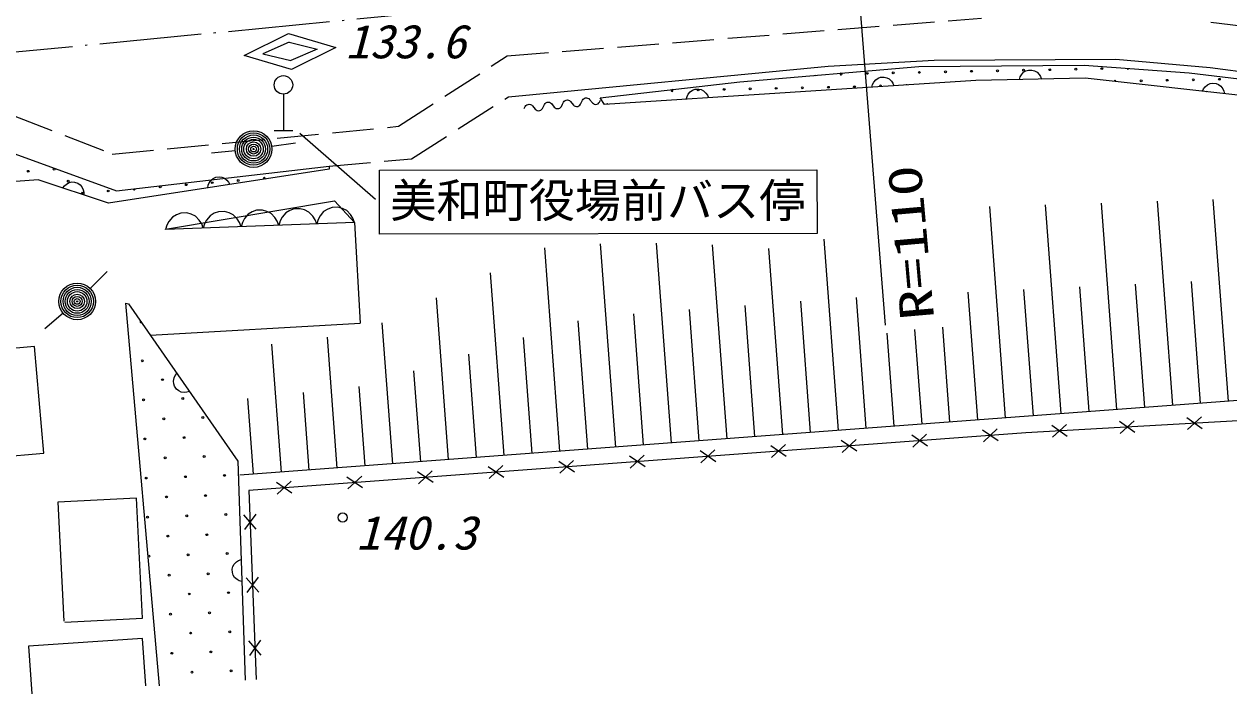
# Model space of a CAD drawing. Units: millimetres, scale not verified. Extents: x 40000 to 680000, y 20000 to 380000.
# Drawn here: x 479996 to 545348, y 269886 to 306215 of the extents above; entities that cross this region are included whole.
import ezdxf
from ezdxf.enums import TextEntityAlignment as Align

# ---------------------------------------------------------------- set-up
doc = ezdxf.new("R2010")
doc.units = ezdxf.units.MM
doc.header["$LTSCALE"] = 1000
doc.linetypes.add('USER1', pattern=[3, 2.25, -0.75])
doc.linetypes.add('USER3', pattern=[7.000001, 5.508197, -0.688525, 0.114754, -0.688525])
for name, color, linetype, lineweight in [('S-BGD', 1, 'Continuous', 13), ('S-BGD-HTXT', 6, 'Continuous', 13), ('S-BMK', 3, 'USER3', 13)]:
    doc.layers.add(name, color=color, linetype=linetype, lineweight=lineweight)
doc.styles.add('ＭＳ ゴシック', font='')
doc.styles.get('ＭＳ ゴシック').set_extended_font_data('MS Gothic')

msp = doc.modelspace()

# ---------------------------------------------------------------- linework, layer by layer
at = {"layer": 'S-BGD', "linetype": 'USER1'}
for p, q in [((506200, 304491), (531920, 306539)), ((544376, 306311), (551232, 305483)), ((500303, 300671), (506200, 304491)), ((501007, 298913), (506269, 302273)), ((479408, 301249), (484773, 299168)), ((484773, 299168), (500303, 300671)), ((496542, 298506), (501007, 298913))]:
    msp.add_line(p, q, dxfattribs=at)
at = {"layer": 'S-BGD'}
for p, q in [((491932, 304513), (494337, 305703)), ((494379, 305228), (492944, 304602)), ((494337, 305703), (496913, 304950)), ((494379, 305228), (495895, 304858)), ((492944, 304602), (494466, 304234)), ((495895, 304858), (494466, 304234)), ((496913, 304950), (494507, 303760)), ((494507, 303760), (491932, 304513)), ((506269, 302273), (523612, 303940)), ((518812, 303091), (528530, 303914)), ((523612, 303940), (529353, 304254)), ((528530, 303914), (537492, 303980)), ((529353, 304254), (539213, 304315)), ((537492, 303980), (543195, 303577)), ((539213, 304315), (544323, 303854)), ((526191, 303198), (526319, 303279)), ((526319, 303279), (526457, 303330)), ((526457, 303330), (526642, 303341)), ((526642, 303341), (526786, 303309)), ((526786, 303309), (526922, 303245)), ((526922, 303245), (527047, 303121)), ((537551, 303281), (531615, 303160)), ((533983, 303208), (534028, 303347)), ((534028, 303347), (534098, 303466)), ((534098, 303466), (534209, 303600)), ((534209, 303600), (534340, 303675)), ((534340, 303675), (534480, 303720)), ((534480, 303720), (534666, 303724)), ((534666, 303724), (534808, 303684)), ((534808, 303684), (534941, 303615)), ((534941, 303615), (535061, 303486)), ((535061, 303486), (535135, 303370)), ((535135, 303370), (535183, 303233)), ((551461, 301722), (537551, 303281)), ((543195, 303577), (547037, 303115)), ((544323, 303854), (550304, 303085)), ((511248, 302211), (518812, 303091)), ((531615, 303160), (511481, 301862)), ((516124, 302549), (516252, 302630)), ((516252, 302630), (516390, 302681)), ((516390, 302681), (516575, 302693)), ((516575, 302693), (516719, 302660)), ((516719, 302660), (516855, 302596)), ((516855, 302596), (516980, 302472)), ((525983, 302797), (526022, 302938)), ((526022, 302938), (526086, 303059)), ((526086, 303059), (526191, 303198)), ((527047, 303121), (527127, 303009)), ((527127, 303009), (527180, 302874)), ((543910, 302569), (543973, 302701)), ((543973, 302701), (544057, 302809)), ((544057, 302809), (544185, 302927)), ((544185, 302927), (544324, 302984)), ((544324, 302984), (544469, 303010)), ((544469, 303010), (544654, 302989)), ((544654, 302989), (544789, 302932)), ((544789, 302932), (544913, 302846)), ((544913, 302846), (545014, 302701)), ((545014, 302701), (545073, 302577)), ((494063, 302415), (494065, 300442)), ((508253, 301910), (508303, 301952)), ((508303, 301952), (508368, 301978)), ((508368, 301978), (508433, 301985)), ((508433, 301985), (508494, 301974)), ((508494, 301974), (508555, 301947)), ((508555, 301947), (508604, 301902)), ((509197, 301864), (509250, 301975)), ((509250, 301975), (509286, 302026)), ((509286, 302026), (509337, 302068)), ((509337, 302068), (509402, 302094)), ((509402, 302094), (509466, 302101)), ((509466, 302101), (509528, 302090)), ((509528, 302090), (509589, 302062)), ((509589, 302062), (509638, 302018)), ((509638, 302018), (509790, 301826)), ((510178, 301869), (510231, 301980)), ((510231, 301980), (510284, 302091)), ((510284, 302091), (510320, 302142)), ((510320, 302142), (510371, 302184)), ((510371, 302184), (510436, 302210)), ((510436, 302210), (510500, 302217)), ((510500, 302217), (510562, 302205)), ((510562, 302205), (510622, 302178)), ((510622, 302178), (510672, 302134)), ((510672, 302134), (510824, 301942)), ((510824, 301942), (510876, 301903)), ((511128, 301895), (511175, 301939)), ((511175, 301939), (511212, 301985)), ((511212, 301985), (511265, 302096)), ((511481, 301862), (511248, 302211)), ((515916, 302148), (515955, 302289)), ((515955, 302289), (516019, 302410)), ((516019, 302410), (516124, 302549)), ((516980, 302472), (517060, 302360)), ((517060, 302360), (517113, 302225)), ((545073, 302577), (545102, 302435)), ((507130, 301633), (507183, 301743)), ((507183, 301743), (507219, 301794)), ((507219, 301794), (507269, 301837)), ((507269, 301837), (507334, 301862)), ((507334, 301862), (507399, 301869)), ((507399, 301869), (507460, 301858)), ((507460, 301858), (507521, 301831)), ((507521, 301831), (507570, 301787)), ((507570, 301787), (507723, 301594)), ((507723, 301594), (507774, 301556)), ((507774, 301556), (507822, 301527)), ((507822, 301527), (507891, 301514)), ((507891, 301514), (507964, 301522)), ((507964, 301522), (508026, 301547)), ((508026, 301547), (508074, 301592)), ((508074, 301592), (508110, 301638)), ((508110, 301638), (508163, 301748)), ((508163, 301748), (508216, 301859)), ((508216, 301859), (508253, 301910)), ((508604, 301902), (508757, 301710)), ((508757, 301710), (508808, 301671)), ((508808, 301671), (508856, 301643)), ((508856, 301643), (508925, 301630)), ((508925, 301630), (508998, 301638)), ((508998, 301638), (509060, 301663)), ((509060, 301663), (509108, 301708)), ((509108, 301708), (509144, 301754)), ((509144, 301754), (509197, 301864)), ((509790, 301826), (509842, 301787)), ((509842, 301787), (509890, 301758)), ((509890, 301758), (509959, 301745)), ((509959, 301745), (510031, 301753)), ((510031, 301753), (510094, 301779)), ((510094, 301779), (510141, 301823)), ((510141, 301823), (510178, 301869)), ((510876, 301903), (510923, 301874)), ((510923, 301874), (510993, 301861)), ((510993, 301861), (511065, 301869)), ((511065, 301869), (511128, 301895)), ((493555, 300442), (494567, 300443)), ((494950, 300306), (499063, 296717)), ((479104, 299319), (485010, 297172)), ((491447, 299343), (490153, 299220)), ((493432, 299587), (494717, 299781)), ((496542, 298340), (484569, 296509)), ((485010, 297172), (496542, 298506)), ((496542, 298506), (496542, 298340)), ((499270, 298289), (523003, 298310)), ((499273, 294830), (499270, 298289)), ((523003, 298310), (523006, 294850)), ((480761, 297775), (450854, 295376)), ((484569, 296509), (480761, 297775)), ((482096, 297331), (482185, 297447)), ((482185, 297447), (482290, 297535)), ((482290, 297535), (482440, 297625)), ((482440, 297625), (482588, 297651)), ((482588, 297651), (482735, 297647)), ((482735, 297647), (482911, 297588)), ((482911, 297588), (483032, 297504)), ((483032, 297504), (483134, 297394)), ((483134, 297394), (483204, 297232)), ((489963, 297334), (489989, 297478)), ((489989, 297478), (490043, 297604)), ((490043, 297604), (490135, 297752)), ((490135, 297752), (490255, 297843)), ((490255, 297843), (490388, 297906)), ((490388, 297906), (490572, 297934)), ((490572, 297934), (490718, 297914)), ((490718, 297914), (490859, 297863)), ((490859, 297863), (490995, 297750)), ((490995, 297750), (491084, 297645)), ((491084, 297645), (491149, 297515)), ((483204, 297232), (483235, 297098)), ((483235, 297098), (483234, 296953)), ((487663, 295097), (496828, 296628)), ((490867, 296050), (490549, 296038)), ((491111, 295982), (490867, 296050)), ((492601, 296115), (492363, 296029)), ((492919, 296127), (492601, 296115)), ((493163, 296059), (492919, 296127)), ((493393, 295944), (493163, 296059)), ((494414, 296105), (494193, 295974)), ((494652, 296191), (494414, 296105)), ((494970, 296203), (494652, 296191)), ((495214, 296135), (494970, 296203)), ((495444, 296021), (495214, 296135)), ((496244, 296050), (496053, 295817)), ((496465, 296182), (496244, 296050)), ((496704, 296268), (496465, 296182)), ((497022, 296280), (496704, 296268)), ((496828, 296628), (497920, 295450)), ((497266, 296212), (497022, 296280)), ((497496, 296097), (497266, 296212)), ((497704, 295879), (497496, 296097)), ((533234, 284861), (532373, 296328)), ((536255, 285088), (535404, 296419)), ((539276, 285315), (538435, 296511)), ((542298, 285541), (541467, 296602)), ((545319, 285768), (544498, 296693)), ((497920, 295450), (487663, 295068)), ((487847, 295511), (487737, 295307)), ((488039, 295745), (487847, 295511)), ((488260, 295876), (488039, 295745)), ((488498, 295962), (488260, 295876)), ((488816, 295974), (488498, 295962)), ((489060, 295906), (488816, 295974)), ((489290, 295791), (489060, 295906)), ((489499, 295573), (489290, 295791)), ((489629, 295378), (489499, 295573)), ((489899, 295588), (489788, 295383)), ((490090, 295821), (489899, 295588)), ((490311, 295953), (490090, 295821)), ((490549, 296038), (490311, 295953)), ((491342, 295868), (491111, 295982)), ((491550, 295649), (491342, 295868)), ((491681, 295454), (491550, 295649)), ((491766, 295221), (491681, 295454)), ((491840, 295460), (491766, 295221)), ((491950, 295664), (491840, 295460)), ((492142, 295897), (491950, 295664)), ((492363, 296029), (492142, 295897)), ((493601, 295726), (493393, 295944)), ((493732, 295531), (493601, 295726)), ((493818, 295297), (493732, 295531)), ((493891, 295536), (493818, 295297)), ((494001, 295741), (493891, 295536)), ((494193, 295974), (494001, 295741)), ((495653, 295802), (495444, 296021)), ((495783, 295607), (495653, 295802)), ((495869, 295374), (495783, 295607)), ((495942, 295613), (495869, 295374)), ((496053, 295817), (495942, 295613)), ((497835, 295683), (497704, 295879)), ((497920, 295450), (497835, 295683)), ((497920, 295450), (498233, 289998)), ((487737, 295307), (487663, 295068)), ((487663, 295068), (487663, 295097)), ((489715, 295145), (489629, 295378)), ((489788, 295383), (489715, 295145)), ((523006, 294850), (499273, 294830)), ((512085, 283272), (511256, 294302)), ((515106, 283499), (514292, 294340)), ((518127, 283726), (517338, 294238)), ((524170, 284180), (523392, 294543)), ((509064, 283045), (508236, 294071)), ((521149, 283953), (520391, 294042)), ((483582, 291883), (484500, 292803)), ((506042, 282818), (505299, 292715)), ((543808, 285655), (543313, 292250)), ((531723, 284747), (531203, 291668)), ((534744, 284974), (534231, 291814)), ((537766, 285201), (537258, 291959)), ((540787, 285428), (540285, 292105)), ((487336, 270330), (485506, 291082)), ((485506, 291082), (485665, 291043)), ((485665, 291043), (491588, 282512)), ((503021, 282591), (502362, 291360)), ((519638, 283840), (519103, 290959)), ((522659, 284066), (522125, 291185)), ((525681, 284293), (525149, 291377)), ((482110, 290531), (481115, 289694)), ((513596, 283386), (513061, 290507)), ((516617, 283613), (516082, 290733)), ((486851, 289335), (498233, 289998)), ((500000, 282365), (499426, 290005)), ((510574, 283159), (510052, 290112)), ((528702, 284520), (528316, 289657)), ((530212, 284634), (529826, 289778)), ((496979, 282138), (496446, 289233)), ((507553, 282932), (507082, 289209)), ((527191, 284407), (526812, 289452)), ((480567, 288726), (464250, 287325)), ((481064, 282940), (480567, 288726)), ((493957, 281911), (493436, 288851)), ((504532, 282705), (504111, 288305)), ((488100, 286857), (488142, 287029)), ((488142, 287029), (488197, 287154)), ((488197, 287154), (488285, 287270)), ((501510, 282478), (501141, 287401)), ((488116, 286708), (488100, 286857)), ((488162, 286568), (488116, 286708)), ((488268, 286415), (488162, 286568)), ((488383, 286323), (488268, 286415)), ((488518, 286256), (488383, 286323)), ((488691, 286238), (488518, 286256)), ((488828, 286245), (488691, 286238)), ((488969, 286284), (488828, 286245)), ((556649, 286619), (491691, 281741)), ((498489, 282251), (498166, 286555)), ((492447, 281797), (492137, 285915)), ((495468, 282024), (495152, 286235)), ((556318, 285294), (534324, 284049)), ((536575, 283853), (535740, 284451)), ((535776, 283808), (536538, 284496)), ((540240, 284061), (539405, 284659)), ((539442, 284016), (540204, 284704)), ((543906, 284268), (543071, 284866)), ((543107, 284223), (543869, 284911)), ((534324, 284049), (492187, 280925)), ((525170, 283047), (524325, 283630)), ((524373, 282988), (525123, 283689)), ((529001, 283331), (528156, 283914)), ((528203, 283272), (528953, 283973)), ((532832, 283615), (531986, 284198)), ((532034, 283556), (532784, 284257)), ((517509, 282479), (516663, 283062)), ((516711, 282420), (517461, 283121)), ((521340, 282763), (520494, 283346)), ((520542, 282704), (521292, 283405)), ((464795, 281544), (481064, 282940)), ((491588, 282512), (491991, 270635)), ((509847, 281911), (509002, 282494)), ((509050, 281852), (509800, 282553)), ((513678, 282195), (512833, 282778)), ((512880, 282136), (513631, 282837)), ((497558, 281000), (498308, 281701)), ((502186, 281343), (501341, 281926)), ((501388, 281284), (502138, 281985)), ((506017, 281627), (505171, 282210)), ((505219, 281568), (505969, 282269)), ((494525, 280775), (493679, 281358)), ((493727, 280716), (494477, 281418)), ((498355, 281059), (497510, 281642)), ((486092, 280509), (481825, 280294)), ((486420, 273990), (486092, 280509)), ((492187, 280925), (492587, 270674)), ((481825, 280294), (482150, 273831)), ((492591, 278829), (491916, 279603)), ((492559, 279629), (491947, 278804)), ((491518, 277047), (491633, 277123)), ((491633, 277123), (491769, 277173)), ((491286, 276649), (491323, 276792)), ((491292, 276463), (491286, 276649)), ((491339, 276324), (491292, 276463)), ((491323, 276792), (491390, 276926)), ((491390, 276926), (491518, 277047)), ((491415, 276194), (491339, 276324)), ((491551, 276085), (491415, 276194)), ((491670, 276017), (491551, 276085)), ((491810, 275974), (491670, 276017)), ((492724, 275412), (492049, 276186)), ((492693, 276212), (492080, 275387)), ((482203, 273778), (486420, 273990)), ((486412, 272899), (480235, 272468)), ((486592, 270318), (486412, 272899)), ((492857, 271995), (492183, 272769)), ((492826, 272795), (492214, 271970)), ((480235, 272468), (480415, 269886))]:
    msp.add_line(p, q, dxfattribs=at)
for centre, radius in [((494063, 302917), 502), ((525729, 303540), 49.8), ((527143, 303569), 49.8), ((528557, 303597), 49.8), ((529971, 303626), 49.8), ((531385, 303655), 49.8), ((532799, 303684), 49.8), ((534213, 303713), 49.8), ((535627, 303742), 49.8), ((537041, 303771), 49.8), ((538455, 303800), 49.8), ((543418, 303194), 49.8), ((544832, 303223), 49.8), ((516553, 302644), 49.8), ((517967, 302673), 49.8), ((519381, 302702), 49.8), ((520795, 302731), 49.8), ((522209, 302760), 49.8), ((523623, 302789), 49.8), ((525037, 302818), 49.8), ((540590, 303137), 49.8), ((542004, 303166), 49.8), ((492443, 299438), 995), ((492443, 299438), 880), ((492443, 299438), 765), ((492443, 299438), 645), ((492443, 299438), 530), ((492443, 299438), 390), ((492443, 299438), 270), ((492443, 299438), 155), ((492443, 299438), 30), ((480222, 298233), 49.8), ((481632, 298346), 49.8), ((482393, 297698), 49.8), ((487384, 297389), 49.8), ((488793, 297502), 49.8), ((490203, 297615), 49.8), ((491613, 297728), 49.8), ((483155, 297050), 49.8), ((484564, 297163), 49.8), ((482875, 291175), 995), ((482875, 291175), 880), ((482875, 291175), 765), ((482875, 291175), 645), ((482875, 291175), 530), ((482875, 291175), 390), ((482875, 291175), 270), ((482875, 291175), 155), ((482875, 291175), 30), ((486409, 287953), 49.8), ((487504, 286929), 49.8), ((486480, 285833), 49.8), ((488600, 285905), 49.8), ((487576, 284809), 49.8), ((489696, 284881), 49.8), ((486552, 283713), 49.8), ((488672, 283785), 49.8), ((487648, 282689), 49.8), ((489768, 282761), 49.8), ((488744, 281665), 49.8), ((490864, 281737), 49.8), ((486624, 281593), 49.8), ((487720, 280569), 49.8), ((489840, 280641), 49.8), ((486696, 279473), 49.8), ((488816, 279545), 49.8), ((490936, 279617), 49.8), ((497280, 279453), 249), ((487792, 278449), 49.8), ((489912, 278521), 49.8), ((486768, 277353), 49.8), ((488888, 277425), 49.8), ((491008, 277497), 49.8), ((489984, 276401), 49.8), ((487864, 276329), 49.8), ((488959, 275305), 49.8), ((491080, 275376), 49.8), ((487935, 274209), 49.8), ((490055, 274281), 49.8), ((489031, 273185), 49.8), ((491151, 273256), 49.8), ((488007, 272089), 49.8), ((490127, 272160), 49.8), ((489103, 271064), 49.8), ((491223, 271136), 49.8)]:
    msp.add_circle(centre, radius, dxfattribs=at)
for centre, start, end in [((522902, 303482), 248.22399, 301.46052), ((524316, 303511), 117.13786, 72.54665), ((539869, 303829), 195.88962, 336.0385), ((515140, 302615), 112.6644, 80.59765), ((526451, 302847), 340.06445, 207.31112), ((527865, 302876), 61.53136, 125.84421), ((539176, 303108), 344.04818, 183.15958), ((544139, 302502), 48.50574, 118.70201), ((511619, 301836), 48.26953, 139.10603), ((493023, 297841), 317.42161, 239.9714), ((485974, 297276), 178.33063, 14.86978), ((486337, 290074), 123.4586, 306.08635)]:
    msp.add_arc(centre, 49.8, start, end, dxfattribs=at)
at = {"layer": 'S-BGD-HTXT'}
msp.add_line((525170, 309102), (526705, 289886), dxfattribs=at)
at = {"layer": 'S-BMK'}
msp.add_line((463206, 303139), (525170, 309102), dxfattribs=at)

# ---------------------------------------------------------------- texts
at = {"layer": 'S-BGD', "style": 'ＭＳ ゴシック', "oblique": 15, "width": 1.05}
for s, p in [('133.6', (497423, 303807)), ('140.3', (498005, 277164))]:
    msp.add_text(s, height=1833, dxfattribs=at).set_placement(p, align=Align.BOTTOM_LEFT)
at = {"layer": 'S-BGD', "style": 'ＭＳ ゴシック'}
msp.add_text('美和町役場前バス停', height=1833, dxfattribs=at).set_placement((499866, 295183), align=Align.BOTTOM_LEFT)
at = {"layer": 'S-BGD-HTXT', "style": 'ＭＳ ゴシック', "width": 1.35}
msp.add_text('R=110', height=1833, rotation=95, dxfattribs=at).set_placement((529910, 290294), align=Align.BOTTOM_LEFT)

doc.saveas('drawing.dxf')
